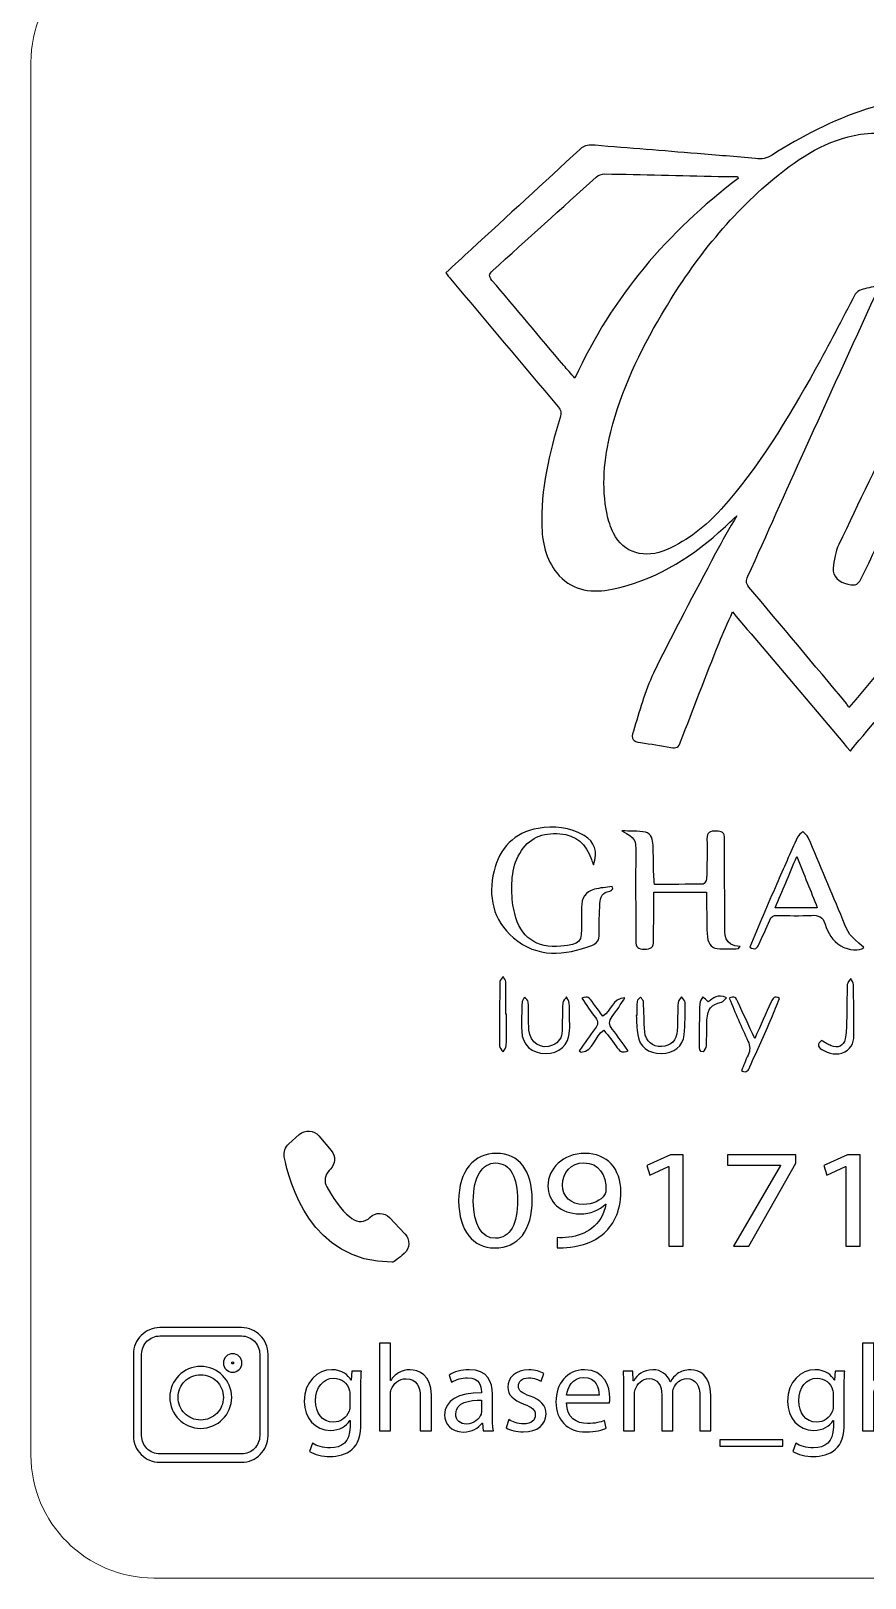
# Model space of a CAD drawing. Header units: millimetres. Extents: x -576 to 618, y 160 to 343.
# Drawn here: x 139.94 to 160.19, y 223.7 to 261.28 of the extents above; entities that cross this region are included whole.
import ezdxf

# ---------------------------------------------------------------- set-up
doc = ezdxf.new("R2010")
doc.units = ezdxf.units.MM
doc.header["$MEASUREMENT"] = 0
doc.layers.add('Layer 1', color=7, linetype='Continuous')

msp = doc.modelspace()

# ---------------------------------------------------------------- linework, layer by layer
at = {"layer": 'Layer 1', "color": 250, "lineweight": 18}
msp.add_open_spline([(142.9217, 263.5001), (142.9217, 263.5001), (176.7517, 263.5001), (176.7517, 263.5001), (178.3957, 263.5001), (179.7367, 262.1591), (179.7367, 260.5151), (179.7367, 260.5151), (179.7367, 226.6851), (179.7367, 226.6851), (179.7367, 225.0411), (178.3957, 223.7001), (176.7517, 223.7001), (176.7517, 223.7001), (142.9217, 223.7001), (142.9217, 223.7001), (141.2777, 223.7001), (139.9367, 225.0411), (139.9367, 226.6851), (139.9367, 226.6851), (139.9367, 260.5151), (139.9367, 260.5151), (139.9367, 262.1591), (141.2777, 263.5001), (142.9217, 263.5001)], degree=3, knots=[0, 0, 0, 0, 0.125, 0.125, 0.125, 0.25, 0.25, 0.25, 0.375, 0.375, 0.375, 0.5, 0.5, 0.5, 0.625, 0.625, 0.625, 0.75, 0.75, 0.75, 0.875, 0.875, 0.875, 1, 1, 1, 1], dxfattribs=at)
at = {"layer": 'Layer 1', "color": 230}
for points, knots in [([(170.6465, 256.7233), (170.557, 256.9854), (170.4911, 257.245), (170.3819, 257.4846), (170.0147, 258.2918), (169.3751, 258.7398), (168.4958, 258.8156), (167.859, 258.8706), (167.2424, 258.7566), (166.6605, 258.4824), (166.6093, 258.4584), (166.5619, 258.4268), (166.5133, 258.3982), (166.4986, 258.3894), (166.4855, 258.3785), (166.4125, 258.3257), (166.5251, 258.2385), (166.6262, 258.1697), (166.7157, 258.0884), (167.6368, 257.2484), (168.5566, 256.4069), (169.4762, 255.5648), (169.6555, 255.4004), (169.6549, 255.3991), (169.502, 255.2184), (167.7189, 253.1118), (165.9351, 251.0054), (164.152, 248.8986), (163.986, 248.7021), (163.8228, 248.5033), (163.658, 248.3058), (163.6709, 248.288), (163.6839, 248.2706), (163.697, 248.2528), (164.0178, 248.4375), (164.3554, 248.5978), (164.6546, 248.8116), (165.1801, 249.1863), (165.6808, 249.5954), (166.195, 249.9853), (166.2587, 250.0337), (166.3438, 250.0537), (166.419, 250.0868), (166.4296, 250.0687), (166.4402, 250.0506), (166.4508, 250.0325), (166.3207, 249.912), (166.191, 249.7913), (166.0605, 249.6708), (165.243, 248.9145), (164.332, 248.3021), (163.3176, 247.8353), (163.137, 247.7523), (163.0072, 247.5464), (162.8693, 247.3838), (161.8974, 246.239), (160.9289, 245.0906), (159.9597, 243.9433), (159.9233, 243.9002), (159.8886, 243.8553), (159.8337, 243.7869), (158.8727, 244.9214), (157.9336, 246.0294), (156.9713, 247.1654), (156.8534, 246.8964), (156.7404, 246.6587), (156.6443, 246.4147), (156.3289, 245.6141), (156.0163, 244.8119), (155.7108, 244.0072), (155.663, 243.8808), (155.6122, 243.844), (155.4767, 243.8734), (155.2337, 243.9261), (154.9857, 243.9551), (154.7398, 243.9938), (154.5469, 244.0241), (154.5008, 244.0687), (154.5642, 244.2709), (154.7123, 244.7455), (154.8393, 245.2346), (155.0546, 245.6796), (155.5302, 246.6631), (156.0524, 247.6247), (156.561, 248.5919), (156.7214, 248.8974), (156.8995, 249.1935), (157.074, 249.5017), (156.9223, 249.3598), (156.7825, 249.2213), (156.6347, 249.0914), (155.8823, 248.4309), (155.045, 247.9257), (154.0527, 247.7196), (153.5754, 247.6203), (153.117, 247.6668), (152.7648, 248.0462), (152.4615, 248.3726), (152.3588, 248.7885), (152.3435, 249.2219), (152.3108, 250.1405), (152.5201, 251.0216), (152.7869, 251.8911), (152.8193, 251.9969), (152.8103, 252.0646), (152.7392, 252.1489), (151.8652, 253.1835), (150.995, 254.2216), (150.1242, 255.2587), (150.0884, 255.3015), (150.0549, 255.3461), (150.0116, 255.401), (150.2209, 255.595), (150.4228, 255.7835), (150.6259, 255.9707), (151.5061, 256.7801), (152.3888, 257.587), (153.2643, 258.4016), (153.3816, 258.5108), (153.502, 258.5111), (153.6387, 258.4999), (154.4627, 258.4328), (155.2868, 258.3666), (156.1108, 258.2989), (156.5847, 258.2603), (157.0587, 258.2225), (157.5317, 258.177), (157.6777, 258.1629), (157.8028, 258.177), (157.9332, 258.2603), (158.6512, 258.7201), (159.4062, 259.1073), (160.2187, 259.3744), (160.6671, 259.5217), (161.1229, 259.6297), (161.6025, 259.5982), (161.9227, 259.577), (162.1972, 259.3985), (162.1978, 259.1279), (162.1988, 258.9308), (162.1288, 258.7161), (162.0322, 258.5411), (161.9517, 258.3954), (161.7873, 258.2959), (161.6247, 258.142), (161.5345, 258.2465), (161.4599, 258.3539), (161.3657, 258.4384), (160.9957, 258.7701), (160.555, 258.845), (160.0789, 258.7682), (159.2721, 258.6388), (158.6125, 258.2125), (157.9991, 257.708), (156.8687, 256.7785), (155.9879, 255.6391), (155.249, 254.3844), (154.7214, 253.4884), (154.2668, 252.5594), (154.0171, 251.5426), (153.8549, 250.8808), (153.7866, 250.2132), (153.9245, 249.5389), (153.9573, 249.38), (154.0144, 249.2219), (154.0858, 249.0755), (154.3189, 248.5994), (154.8493, 248.4393), (155.3832, 248.6818), (155.8908, 248.9123), (156.3248, 249.2478), (156.6958, 249.6608), (157.6147, 250.6846), (158.3092, 251.8615), (158.9804, 253.0518), (159.3195, 253.653), (159.6262, 254.2728), (159.9529, 254.8815), (159.9788, 254.9302), (160.0415, 254.9719), (160.0961, 254.9894), (160.2178, 255.0284), (160.3448, 255.0499), (160.5117, 255.0883), (160.4811, 254.9876), (160.4686, 254.919), (160.4402, 254.8575), (159.8702, 253.6048), (159.2961, 252.3539), (158.7273, 251.1005), (158.264, 250.079), (157.8065, 249.0543), (157.3458, 248.0315), (157.3039, 247.9389), (157.2896, 247.8624), (157.3672, 247.7707), (158.1607, 246.8306), (158.9492, 245.8867), (159.7385, 244.9436), (159.7567, 244.9221), (159.7679, 244.8949), (159.7981, 244.8431), (160.6767, 245.883), (161.5301, 246.8931), (162.3975, 247.9195), (161.927, 248.0977), (161.9981, 248.4702), (162.0552, 248.8172), (162.1698, 249.507), (162.4705, 250.1317), (162.7747, 250.7538), (163.0088, 251.2321), (163.239, 251.7127), (163.4681, 252.1935), (163.4999, 252.2608), (163.5145, 252.3367), (163.5463, 252.4375), (163.2493, 252.385), (163.0374, 252.2478), (162.8372, 252.093), (161.9866, 251.4353), (161.3525, 250.6044), (160.8905, 249.6381), (160.6387, 249.1118), (160.3904, 248.5839), (160.1379, 248.0578), (160.0218, 247.815), (159.9832, 247.7941), (159.7728, 247.8397), (159.5545, 247.8861), (159.3997, 248.0331), (159.4178, 248.2306), (159.4353, 248.4247), (159.4699, 248.6297), (159.5532, 248.8028), (160.0418, 249.8191), (160.5117, 250.8465), (161.0549, 251.8331), (161.751, 253.0983), (162.4843, 254.3451), (163.2506, 255.5691), (163.8792, 256.5732), (164.6496, 257.469), (165.6387, 258.1476), (166.6846, 258.8653), (167.8387, 259.1217), (169.0824, 258.8643), (169.7435, 258.7276), (170.2443, 258.3165), (170.6184, 257.7623), (170.7429, 257.5776), (170.844, 257.3704), (170.9183, 257.1601), (170.9863, 256.967), (170.8515, 256.7766), (170.6465, 256.7233)], [0, 0, 0, 0, 0.0117647, 0.0117647, 0.0117647, 0.0235294, 0.0235294, 0.0235294, 0.0352941, 0.0352941, 0.0352941, 0.0470588, 0.0470588, 0.0470588, 0.0588235, 0.0588235, 0.0588235, 0.0705882, 0.0705882, 0.0705882, 0.0823529, 0.0823529, 0.0823529, 0.0941176, 0.0941176, 0.0941176, 0.1058824, 0.1058824, 0.1058824, 0.1176471, 0.1176471, 0.1176471, 0.1294118, 0.1294118, 0.1294118, 0.1411765, 0.1411765, 0.1411765, 0.1529412, 0.1529412, 0.1529412, 0.1647059, 0.1647059, 0.1647059, 0.1764706, 0.1764706, 0.1764706, 0.1882353, 0.1882353, 0.1882353, 0.2, 0.2, 0.2, 0.2117647, 0.2117647, 0.2117647, 0.2235294, 0.2235294, 0.2235294, 0.2352941, 0.2352941, 0.2352941, 0.2470588, 0.2470588, 0.2470588, 0.2588235, 0.2588235, 0.2588235, 0.2705882, 0.2705882, 0.2705882, 0.2823529, 0.2823529, 0.2823529, 0.2941176, 0.2941176, 0.2941176, 0.3058824, 0.3058824, 0.3058824, 0.3176471, 0.3176471, 0.3176471, 0.3294118, 0.3294118, 0.3294118, 0.3411765, 0.3411765, 0.3411765, 0.3529412, 0.3529412, 0.3529412, 0.3647059, 0.3647059, 0.3647059, 0.3764706, 0.3764706, 0.3764706, 0.3882353, 0.3882353, 0.3882353, 0.4, 0.4, 0.4, 0.4117647, 0.4117647, 0.4117647, 0.4235294, 0.4235294, 0.4235294, 0.4352941, 0.4352941, 0.4352941, 0.4470588, 0.4470588, 0.4470588, 0.4588235, 0.4588235, 0.4588235, 0.4705882, 0.4705882, 0.4705882, 0.4823529, 0.4823529, 0.4823529, 0.4941176, 0.4941176, 0.4941176, 0.5058824, 0.5058824, 0.5058824, 0.5176471, 0.5176471, 0.5176471, 0.5294118, 0.5294118, 0.5294118, 0.5411765, 0.5411765, 0.5411765, 0.5529412, 0.5529412, 0.5529412, 0.5647059, 0.5647059, 0.5647059, 0.5764706, 0.5764706, 0.5764706, 0.5882353, 0.5882353, 0.5882353, 0.6, 0.6, 0.6, 0.6117647, 0.6117647, 0.6117647, 0.6235294, 0.6235294, 0.6235294, 0.6352941, 0.6352941, 0.6352941, 0.6470588, 0.6470588, 0.6470588, 0.6588235, 0.6588235, 0.6588235, 0.6705882, 0.6705882, 0.6705882, 0.6823529, 0.6823529, 0.6823529, 0.6941176, 0.6941176, 0.6941176, 0.7058824, 0.7058824, 0.7058824, 0.7176471, 0.7176471, 0.7176471, 0.7294118, 0.7294118, 0.7294118, 0.7411765, 0.7411765, 0.7411765, 0.7529412, 0.7529412, 0.7529412, 0.7647059, 0.7647059, 0.7647059, 0.7764706, 0.7764706, 0.7764706, 0.7882353, 0.7882353, 0.7882353, 0.8, 0.8, 0.8, 0.8117647, 0.8117647, 0.8117647, 0.8235294, 0.8235294, 0.8235294, 0.8352941, 0.8352941, 0.8352941, 0.8470588, 0.8470588, 0.8470588, 0.8588235, 0.8588235, 0.8588235, 0.8705882, 0.8705882, 0.8705882, 0.8823529, 0.8823529, 0.8823529, 0.8941176, 0.8941176, 0.8941176, 0.9058824, 0.9058824, 0.9058824, 0.9176471, 0.9176471, 0.9176471, 0.9294118, 0.9294118, 0.9294118, 0.9411765, 0.9411765, 0.9411765, 0.9529412, 0.9529412, 0.9529412, 0.9647059, 0.9647059, 0.9647059, 0.9764706, 0.9764706, 0.9764706, 0.9882353, 0.9882353, 0.9882353, 1, 1, 1, 1]), ([(157.1079, 257.694), (157.1079, 257.694), (157.0942, 257.7448), (157.0942, 257.7448), (156.9376, 257.7448), (156.7809, 257.7417), (156.6247, 257.7451), (155.7064, 257.7654), (154.7885, 257.7888), (153.8705, 257.8044), (153.7994, 257.8053), (153.7111, 257.772), (153.6577, 257.7245), (152.8191, 256.9707), (151.9859, 256.2107), (151.1482, 255.4559), (151.0568, 255.3736), (151.0493, 255.3155), (151.1308, 255.22), (151.7142, 254.5339), (152.2927, 253.8434), (152.8736, 253.1551), (152.9563, 253.0571), (153.0421, 252.9619), (153.1454, 252.8443), (154.0465, 254.8253), (155.4056, 256.4003), (157.1079, 257.694)], [0, 0, 0, 0, 0.1111111, 0.1111111, 0.1111111, 0.2222222, 0.2222222, 0.2222222, 0.3333333, 0.3333333, 0.3333333, 0.4444444, 0.4444444, 0.4444444, 0.5555556, 0.5555556, 0.5555556, 0.6666667, 0.6666667, 0.6666667, 0.7777778, 0.7777778, 0.7777778, 0.8888889, 0.8888889, 0.8888889, 1, 1, 1, 1]), ([(153.598, 241.0265), (153.5802, 241.07), (153.5593, 241.1121), (153.5449, 241.1566), (153.4239, 241.5286), (153.1755, 241.7452), (152.7805, 241.7773), (152.3618, 241.8116), (152.0192, 241.6771), (151.8039, 241.3002), (151.5911, 240.9283), (151.5954, 240.5196), (151.6305, 240.1099), (151.6383, 240.0203), (151.6613, 239.9317), (151.6822, 239.844), (151.8174, 239.2684), (152.2126, 238.9875), (152.8026, 239.0465), (153.2778, 239.0946), (153.3172, 239.1389), (153.3072, 239.6122), (153.3047, 239.7367), (153.3028, 239.8616), (153.3044, 239.986), (153.3066, 240.2269), (153.3958, 240.3642), (153.6211, 240.4287), (153.758, 240.4678), (153.9044, 240.4733), (154.0463, 240.4939), (154.0529, 240.4768), (154.0594, 240.4602), (154.066, 240.4431), (154.042, 240.4222), (154.0195, 240.3851), (153.9933, 240.3826), (153.8111, 240.3632), (153.7606, 240.2366), (153.753, 240.0852), (153.7406, 239.8365), (153.73, 239.5869), (153.7353, 239.3376), (153.7381, 239.1966), (153.686, 239.1158), (153.558, 239.0674), (152.8912, 238.8141), (152.2332, 238.7564), (151.6526, 239.2524), (151.1524, 239.6802), (151.0298, 240.2547), (151.1812, 240.8756), (151.3172, 241.4321), (151.6716, 241.8081), (152.251, 241.909), (152.6355, 241.976), (153.0198, 241.9408), (153.3689, 241.7352), (153.6223, 241.5853), (153.7153, 241.338), (153.598, 241.0265)], [0, 0, 0, 0, 0.05, 0.05, 0.05, 0.1, 0.1, 0.1, 0.15, 0.15, 0.15, 0.2, 0.2, 0.2, 0.25, 0.25, 0.25, 0.3, 0.3, 0.3, 0.35, 0.35, 0.35, 0.4, 0.4, 0.4, 0.45, 0.45, 0.45, 0.5, 0.5, 0.5, 0.55, 0.55, 0.55, 0.6, 0.6, 0.6, 0.65, 0.65, 0.65, 0.7, 0.7, 0.7, 0.75, 0.75, 0.75, 0.8, 0.8, 0.8, 0.85, 0.85, 0.85, 0.9, 0.9, 0.9, 0.95, 0.95, 0.95, 1, 1, 1, 1]), ([(157.1177, 238.9875), (156.9436, 238.9875), (156.7686, 238.976), (156.596, 238.9913), (156.4466, 239.0043), (156.3627, 239.1345), (156.3542, 239.3517), (156.3436, 239.6234), (156.3455, 239.8958), (156.3427, 240.1682), (156.3421, 240.229), (156.3427, 240.2899), (156.3427, 240.3601), (156.3427, 240.3601), (155.0625, 240.3601), (155.0625, 240.3601), (155.0625, 240.1494), (155.0638, 239.9466), (155.0622, 239.7442), (155.0606, 239.557), (155.0457, 239.3694), (155.0563, 239.1828), (155.0659, 239.0088), (154.9861, 238.9776), (154.8335, 238.9766), (154.6831, 238.9753), (154.6185, 239.0159), (154.6204, 239.176), (154.6254, 239.6746), (154.6191, 240.1738), (154.6185, 240.6727), (154.6185, 240.8771), (154.6229, 241.0811), (154.6232, 241.2852), (154.6238, 241.6611), (154.6176, 241.6702), (154.2865, 241.8478), (154.4784, 241.839), (154.6746, 241.8518), (154.8609, 241.8147), (155.0073, 241.7853), (155.0354, 241.6312), (155.0413, 241.4977), (155.0519, 241.2596), (155.0516, 241.0215), (155.0581, 240.7835), (155.0603, 240.7108), (155.0697, 240.639), (155.0769, 240.5497), (155.4787, 240.5497), (155.8687, 240.547), (156.2584, 240.5554), (156.2884, 240.556), (156.3402, 240.6369), (156.3417, 240.6818), (156.3517, 241.0047), (156.3599, 241.3282), (156.3515, 241.6509), (156.3468, 241.8243), (156.4338, 241.8437), (156.5717, 241.8437), (156.7087, 241.8437), (156.781, 241.811), (156.7801, 241.6533), (156.7767, 240.9673), (156.7839, 240.2811), (156.7842, 239.5947), (156.7842, 239.3342), (156.7567, 239.0621), (157.1561, 239.0384), (157.1433, 239.0212), (157.1306, 239.0047), (157.1177, 238.9875)], [0, 0, 0, 0, 0.0416667, 0.0416667, 0.0416667, 0.0833333, 0.0833333, 0.0833333, 0.125, 0.125, 0.125, 0.1666667, 0.1666667, 0.1666667, 0.2083333, 0.2083333, 0.2083333, 0.25, 0.25, 0.25, 0.2916667, 0.2916667, 0.2916667, 0.3333333, 0.3333333, 0.3333333, 0.375, 0.375, 0.375, 0.4166667, 0.4166667, 0.4166667, 0.4583333, 0.4583333, 0.4583333, 0.5, 0.5, 0.5, 0.5416667, 0.5416667, 0.5416667, 0.5833333, 0.5833333, 0.5833333, 0.625, 0.625, 0.625, 0.6666667, 0.6666667, 0.6666667, 0.7083333, 0.7083333, 0.7083333, 0.75, 0.75, 0.75, 0.7916667, 0.7916667, 0.7916667, 0.8333333, 0.8333333, 0.8333333, 0.875, 0.875, 0.875, 0.9166667, 0.9166667, 0.9166667, 0.9583333, 0.9583333, 0.9583333, 1, 1, 1, 1]), ([(157.3905, 239.0221), (157.6117, 239.5426), (157.826, 240.053), (158.0457, 240.561), (158.2098, 240.9401), (158.379, 241.3173), (158.552, 241.6924), (158.5771, 241.7467), (158.6363, 241.785), (158.6797, 241.8306), (158.724, 241.7844), (158.7864, 241.746), (158.8101, 241.6908), (159.094, 241.0247), (159.3755, 240.3575), (159.6507, 239.6877), (159.7976, 239.3304), (159.7917, 239.328), (160.1636, 239.0147), (160.0529, 238.9208), (159.7923, 238.9429), (159.6039, 239.0574), (159.403, 239.1791), (159.2862, 239.3666), (159.221, 239.5804), (159.1661, 239.761), (159.0632, 239.8063), (158.8859, 239.7965), (158.6092, 239.7816), (158.3308, 239.7894), (158.0532, 239.7944), (157.9611, 239.7959), (157.9099, 239.766), (157.8741, 239.6789), (157.792, 239.4802), (157.6984, 239.2864), (157.6123, 239.0895), (157.5721, 238.9975), (157.519, 238.9492), (157.3905, 239.0221)], [0, 0, 0, 0, 0.0769231, 0.0769231, 0.0769231, 0.1538462, 0.1538462, 0.1538462, 0.2307692, 0.2307692, 0.2307692, 0.3076923, 0.3076923, 0.3076923, 0.3846154, 0.3846154, 0.3846154, 0.4615385, 0.4615385, 0.4615385, 0.5384615, 0.5384615, 0.5384615, 0.6153846, 0.6153846, 0.6153846, 0.6923077, 0.6923077, 0.6923077, 0.7692308, 0.7692308, 0.7692308, 0.8461538, 0.8461538, 0.8461538, 0.9230769, 0.9230769, 0.9230769, 1, 1, 1, 1]), ([(158.5324, 241.2237), (158.3455, 240.7825), (158.1786, 240.3879), (158.0073, 239.9828), (158.0073, 239.9828), (159.0313, 239.9828), (159.0313, 239.9828), (158.8663, 240.3931), (158.7093, 240.7838), (158.5324, 241.2237)], [0, 0, 0, 0, 0.3333333, 0.3333333, 0.3333333, 0.6666667, 0.6666667, 0.6666667, 1, 1, 1, 1]), ([(151.4829, 237.3994), (151.4829, 237.1452), (151.4876, 236.8905), (151.4791, 236.6365), (151.4773, 236.5835), (151.4277, 236.5321), (151.3999, 236.4799), (151.3696, 236.5286), (151.3138, 236.5773), (151.3135, 236.6263), (151.311, 237.146), (151.3153, 237.6662), (151.3247, 238.186), (151.3253, 238.2278), (151.3743, 238.269), (151.4011, 238.3101), (151.4242, 238.2665), (151.4664, 238.2235), (151.4676, 238.1794), (151.4738, 237.9196), (151.4705, 237.6593), (151.4705, 237.3994), (151.4705, 237.3994), (151.4829, 237.3994), (151.4829, 237.3994)], [0, 0, 0, 0, 0.125, 0.125, 0.125, 0.25, 0.25, 0.25, 0.375, 0.375, 0.375, 0.5, 0.5, 0.5, 0.625, 0.625, 0.625, 0.75, 0.75, 0.75, 0.875, 0.875, 0.875, 1, 1, 1, 1]), ([(159.1364, 236.7547), (159.2209, 236.7075), (159.2917, 236.6595), (159.3688, 236.6264), (159.5261, 236.5588), (159.6727, 236.6258), (159.7073, 236.7943), (159.7354, 236.9309), (159.7376, 237.0739), (159.7414, 237.2149), (159.7495, 237.5144), (159.7473, 237.8142), (159.7595, 238.1138), (159.7616, 238.1656), (159.8153, 238.2159), (159.8453, 238.2664), (159.8671, 238.2161), (159.9067, 238.1659), (159.908, 238.1154), (159.9164, 237.725), (159.917, 237.3347), (159.9213, 236.944), (159.9236, 236.7534), (159.8876, 236.5768), (159.7008, 236.4826), (159.5051, 236.3844), (159.3167, 236.4308), (159.1379, 236.5413), (159.0319, 236.6071), (159.0281, 236.6742), (159.1364, 236.7547)], [0, 0, 0, 0, 0.1, 0.1, 0.1, 0.2, 0.2, 0.2, 0.3, 0.3, 0.3, 0.4, 0.4, 0.4, 0.5, 0.5, 0.5, 0.6, 0.6, 0.6, 0.7, 0.7, 0.7, 0.8, 0.8, 0.8, 0.9, 0.9, 0.9, 1, 1, 1, 1]), ([(156.3844, 237.6925), (156.5015, 237.7736), (156.6154, 237.9078), (156.8235, 237.7912), (156.7798, 237.7522), (156.7492, 237.7025), (156.7083, 237.6917), (156.4503, 237.6223), (156.3658, 237.5316), (156.3523, 237.2623), (156.3417, 237.0535), (156.3501, 236.8439), (156.3383, 236.6352), (156.3352, 236.5824), (156.2925, 236.4931), (156.2574, 236.4882), (156.1395, 236.4701), (156.1655, 236.5746), (156.1655, 236.6408), (156.1648, 236.9802), (156.1651, 237.3194), (156.1745, 237.6582), (156.1761, 237.7113), (156.2257, 237.7628), (156.2531, 237.8149), (156.2927, 237.7781), (156.3321, 237.7413), (156.3844, 237.6925)], [0, 0, 0, 0, 0.1111111, 0.1111111, 0.1111111, 0.2222222, 0.2222222, 0.2222222, 0.3333333, 0.3333333, 0.3333333, 0.4444444, 0.4444444, 0.4444444, 0.5555556, 0.5555556, 0.5555556, 0.6666667, 0.6666667, 0.6666667, 0.7777778, 0.7777778, 0.7777778, 0.8888889, 0.8888889, 0.8888889, 1, 1, 1, 1]), ([(153.0159, 237.3272), (153.0159, 237.2142), (153.0218, 237.1004), (153.0149, 236.9881), (152.994, 236.6458), (152.7675, 236.4361), (152.4296, 236.4398), (152.096, 236.4439), (151.8667, 236.6508), (151.8526, 236.9815), (151.8424, 237.2183), (151.8526, 237.4564), (151.862, 237.6939), (151.8636, 237.7338), (151.9051, 237.7721), (151.9285, 237.8111), (151.9572, 237.7705), (152.0084, 237.7313), (152.0105, 237.6892), (152.0231, 237.4636), (152.0146, 237.2364), (152.0296, 237.0108), (152.0505, 236.6973), (152.3291, 236.5235), (152.6043, 236.6433), (152.7541, 236.7085), (152.8305, 236.8261), (152.8343, 236.9883), (152.8402, 237.2149), (152.838, 237.4411), (152.8521, 237.667), (152.8549, 237.7176), (152.9098, 237.765), (152.941, 237.8142), (152.964, 237.7646), (153.0028, 237.717), (153.0071, 237.6661), (153.0175, 237.554), (153.0102, 237.4402), (153.0102, 237.3272), (153.0102, 237.3272), (153.0159, 237.3272), (153.0159, 237.3272)], [0, 0, 0, 0, 0.0714286, 0.0714286, 0.0714286, 0.1428571, 0.1428571, 0.1428571, 0.2142857, 0.2142857, 0.2142857, 0.2857143, 0.2857143, 0.2857143, 0.3571429, 0.3571429, 0.3571429, 0.4285714, 0.4285714, 0.4285714, 0.5, 0.5, 0.5, 0.5714286, 0.5714286, 0.5714286, 0.6428571, 0.6428571, 0.6428571, 0.7142857, 0.7142857, 0.7142857, 0.7857143, 0.7857143, 0.7857143, 0.8571429, 0.8571429, 0.8571429, 0.9285714, 0.9285714, 0.9285714, 1, 1, 1, 1]), ([(154.4351, 236.5048), (154.3138, 236.4524), (154.2401, 236.4817), (154.1749, 236.575), (154.0716, 236.7229), (153.9593, 236.8646), (153.851, 237.0087), (153.6233, 236.8696), (153.6068, 236.5058), (153.2945, 236.4693), (153.28, 236.4814), (153.2657, 236.4936), (153.2517, 236.5054), (153.3793, 236.6868), (153.5004, 236.8733), (153.637, 237.0471), (153.7122, 237.1432), (153.7187, 237.2143), (153.6429, 237.3123), (153.5265, 237.463), (153.4236, 237.6246), (153.3122, 237.7853), (153.472, 237.8284), (153.4716, 237.828), (153.6058, 237.6415), (153.6773, 237.5417), (153.7512, 237.4437), (153.8204, 237.3497), (154.0352, 237.4745), (154.0501, 237.7882), (154.3593, 237.79), (154.2576, 237.6393), (154.1631, 237.4827), (154.0514, 237.3397), (153.964, 237.2278), (153.9628, 237.1416), (154.053, 237.0303), (154.1871, 236.8643), (154.305, 236.6855), (154.4351, 236.5048)], [0, 0, 0, 0, 0.0769231, 0.0769231, 0.0769231, 0.1538462, 0.1538462, 0.1538462, 0.2307692, 0.2307692, 0.2307692, 0.3076923, 0.3076923, 0.3076923, 0.3846154, 0.3846154, 0.3846154, 0.4615385, 0.4615385, 0.4615385, 0.5384615, 0.5384615, 0.5384615, 0.6153846, 0.6153846, 0.6153846, 0.6923077, 0.6923077, 0.6923077, 0.7692308, 0.7692308, 0.7692308, 0.8461538, 0.8461538, 0.8461538, 0.9230769, 0.9230769, 0.9230769, 1, 1, 1, 1]), ([(154.6498, 237.3662), (154.6498, 237.4795), (154.643, 237.5937), (154.6539, 237.706), (154.6573, 237.7428), (154.7078, 237.7752), (154.7366, 237.8096), (154.7618, 237.7734), (154.8068, 237.7382), (154.8093, 237.7004), (154.8242, 237.4576), (154.8215, 237.2133), (154.8411, 236.9706), (154.8601, 236.7357), (155.0267, 236.5971), (155.2504, 236.6087), (155.4801, 236.6202), (155.6208, 236.7628), (155.6305, 237.0014), (155.6392, 237.228), (155.6376, 237.4548), (155.6517, 237.681), (155.6545, 237.7272), (155.7069, 237.7703), (155.7362, 237.8146), (155.7659, 237.7687), (155.8208, 237.7225), (155.8211, 237.6761), (155.8226, 237.4162), (155.8245, 237.1547), (155.8005, 236.8964), (155.7743, 236.6158), (155.5428, 236.4402), (155.2386, 236.4405), (154.9303, 236.4408), (154.7091, 236.6121), (154.6704, 236.8923), (154.6492, 237.0486), (154.6445, 237.2074), (154.6326, 237.3653), (154.6383, 237.3656), (154.6439, 237.3659), (154.6498, 237.3662)], [0, 0, 0, 0, 0.0714286, 0.0714286, 0.0714286, 0.1428571, 0.1428571, 0.1428571, 0.2142857, 0.2142857, 0.2142857, 0.2857143, 0.2857143, 0.2857143, 0.3571429, 0.3571429, 0.3571429, 0.4285714, 0.4285714, 0.4285714, 0.5, 0.5, 0.5, 0.5714286, 0.5714286, 0.5714286, 0.6428571, 0.6428571, 0.6428571, 0.7142857, 0.7142857, 0.7142857, 0.7857143, 0.7857143, 0.7857143, 0.8571429, 0.8571429, 0.8571429, 0.9285714, 0.9285714, 0.9285714, 1, 1, 1, 1]), ([(158.1153, 237.78), (158.0498, 237.6187), (157.9877, 237.4567), (157.9181, 237.2976), (157.7455, 236.9042), (157.5702, 236.512), (157.3948, 236.1198), (157.3605, 236.0431), (157.3281, 235.956), (157.1892, 236.0184), (157.2426, 236.1482), (157.29, 236.2786), (157.3499, 236.4037), (157.4058, 236.5201), (157.402, 236.6231), (157.3474, 236.7419), (157.1892, 237.0846), (157.0432, 237.4328), (156.8904, 237.7835), (157.0176, 237.8558), (157.0617, 237.785), (157.1022, 237.6961), (157.2329, 237.4097), (157.3658, 237.1242), (157.5116, 236.8091), (157.6544, 237.1242), (157.7839, 237.4106), (157.9144, 237.6964), (157.9503, 237.7744), (157.9849, 237.8596), (158.1153, 237.78)], [0, 0, 0, 0, 0.1, 0.1, 0.1, 0.2, 0.2, 0.2, 0.3, 0.3, 0.3, 0.4, 0.4, 0.4, 0.5, 0.5, 0.5, 0.6, 0.6, 0.6, 0.7, 0.7, 0.7, 0.8, 0.8, 0.8, 0.9, 0.9, 0.9, 1, 1, 1, 1]), ([(147.1781, 233.6016), (147.1781, 233.6016), (147.2074, 233.6304), (147.2074, 233.6304), (147.3313, 233.7527), (147.3407, 233.9498), (147.228, 234.0828), (147.228, 234.0828), (146.9285, 234.4381), (146.9285, 234.4381), (146.8077, 234.5811), (146.5934, 234.5967), (146.4533, 234.4734), (146.4533, 234.4734), (146.1956, 234.2463), (146.1956, 234.2463), (146.107, 234.1683), (146.0667, 234.05), (146.0886, 233.9337), (146.205, 233.309), (146.726, 231.372), (148.7057, 231.372), (148.7503, 231.372), (148.8779, 231.4753), (148.9984, 231.5824), (149.1394, 231.7084), (149.1488, 231.9253), (149.0187, 232.0619), (149.0187, 232.0619), (148.6455, 232.4541), (148.6455, 232.4541), (148.5166, 232.5898), (148.301, 232.5927), (148.1684, 232.46), (148.0502, 232.3417), (147.8639, 232.3284), (147.731, 232.4295), (147.5709, 232.5511), (147.3534, 232.7779), (147.121, 233.1998), (147.0486, 233.3312), (147.0714, 233.4966), (147.1781, 233.6016)], [0, 0, 0, 0, 0.0714286, 0.0714286, 0.0714286, 0.1428571, 0.1428571, 0.1428571, 0.2142857, 0.2142857, 0.2142857, 0.2857143, 0.2857143, 0.2857143, 0.3571429, 0.3571429, 0.3571429, 0.4285714, 0.4285714, 0.4285714, 0.5, 0.5, 0.5, 0.5714286, 0.5714286, 0.5714286, 0.6428571, 0.6428571, 0.6428571, 0.7142857, 0.7142857, 0.7142857, 0.7857143, 0.7857143, 0.7857143, 0.8571429, 0.8571429, 0.8571429, 0.9285714, 0.9285714, 0.9285714, 1, 1, 1, 1]), ([(152.1079, 232.8904), (152.1079, 232.1363), (151.7759, 231.7197), (151.1924, 231.7197), (150.678, 231.7197), (150.3295, 232.1259), (150.3213, 232.8601), (150.3213, 233.6039), (150.7023, 234.0136), (151.2371, 234.0136), (151.7922, 234.0136), (152.1079, 233.5971), (152.1079, 232.8904)], [0, 0, 0, 0, 0.25, 0.25, 0.25, 0.5, 0.5, 0.5, 0.75, 0.75, 0.75, 1, 1, 1, 1]), ([(150.678, 232.8564), (150.678, 232.2795), (150.8885, 231.9521), (151.2128, 231.9521), (151.5772, 231.9521), (151.7516, 232.3103), (151.7516, 232.8769), (151.7516, 233.423), (151.5856, 233.7814), (151.2168, 233.7814), (150.9048, 233.7814), (150.678, 233.4607), (150.678, 232.8564)], [0, 0, 0, 0, 0.25, 0.25, 0.25, 0.5, 0.5, 0.5, 0.75, 0.75, 0.75, 1, 1, 1, 1]), ([(152.7126, 231.969), (152.7897, 231.9621), (152.8789, 231.969), (153.0003, 231.979), (153.2068, 232.0034), (153.4015, 232.0748), (153.5513, 232.1943), (153.7258, 232.3275), (153.8512, 232.5219), (153.8998, 232.7846), (153.8998, 232.7846), (153.8877, 232.7846), (153.8877, 232.7846), (153.7419, 232.6345), (153.5314, 232.5459), (153.2677, 232.5459), (152.7937, 232.5459), (152.4898, 232.8464), (152.4898, 233.2251), (152.4898, 233.6448), (152.8505, 234.0136), (153.3894, 234.0136), (153.9282, 234.0136), (154.2605, 233.6448), (154.2605, 233.0785), (154.2605, 232.5902), (154.0658, 232.2489), (153.8066, 232.0373), (153.6041, 231.8701), (153.3245, 231.7677), (153.0408, 231.7403), (152.9114, 231.7232), (152.7978, 231.7197), (152.7126, 231.7232), (152.7126, 231.7232), (152.7126, 231.969), (152.7126, 231.969)], [0, 0, 0, 0, 0.0833333, 0.0833333, 0.0833333, 0.1666667, 0.1666667, 0.1666667, 0.25, 0.25, 0.25, 0.3333333, 0.3333333, 0.3333333, 0.4166667, 0.4166667, 0.4166667, 0.5, 0.5, 0.5, 0.5833333, 0.5833333, 0.5833333, 0.6666667, 0.6666667, 0.6666667, 0.75, 0.75, 0.75, 0.8333333, 0.8333333, 0.8333333, 0.9166667, 0.9166667, 0.9166667, 1, 1, 1, 1]), ([(152.8425, 233.2457), (152.8425, 232.969), (153.0408, 232.7746), (153.3488, 232.7746), (153.5879, 232.7746), (153.7744, 232.8736), (153.8674, 233.0064), (153.8877, 233.0339), (153.8998, 233.0682), (153.8998, 233.116), (153.8998, 233.4947), (153.7339, 233.7852), (153.361, 233.7852), (153.0571, 233.7852), (152.8425, 233.5596), (152.8425, 233.2457)], [0, 0, 0, 0, 0.2, 0.2, 0.2, 0.4, 0.4, 0.4, 0.6, 0.6, 0.6, 0.8, 0.8, 0.8, 1, 1, 1, 1]), ([(155.4281, 233.6961), (155.4281, 233.6961), (155.42, 233.6961), (155.42, 233.6961), (155.42, 233.6961), (154.9623, 233.488), (154.9623, 233.488), (154.9623, 233.488), (154.8933, 233.7167), (154.8933, 233.7167), (154.8933, 233.7167), (155.4686, 233.976), (155.4686, 233.976), (155.4686, 233.976), (155.7725, 233.976), (155.7725, 233.976), (155.7725, 233.976), (155.7725, 231.7573), (155.7725, 231.7573), (155.7725, 231.7573), (155.4281, 231.7573), (155.4281, 231.7573), (155.4281, 231.7573), (155.4281, 233.6961), (155.4281, 233.6961)], [0, 0, 0, 0, 0.125, 0.125, 0.125, 0.25, 0.25, 0.25, 0.375, 0.375, 0.375, 0.5, 0.5, 0.5, 0.625, 0.625, 0.625, 0.75, 0.75, 0.75, 0.875, 0.875, 0.875, 1, 1, 1, 1]), ([(158.5124, 233.9761), (158.5124, 233.9761), (158.5124, 233.778), (158.5124, 233.778), (158.5124, 233.778), (157.3657, 231.7574), (157.3657, 231.7574), (157.3657, 231.7574), (156.9972, 231.7574), (156.9972, 231.7574), (156.9972, 231.7574), (158.1397, 233.7203), (158.1397, 233.7203), (158.1397, 233.7203), (158.1397, 233.7269), (158.1397, 233.7269), (158.1397, 233.7269), (156.8512, 233.7269), (156.8512, 233.7269), (156.8512, 233.7269), (156.8512, 233.9761), (156.8512, 233.9761), (156.8512, 233.9761), (158.5124, 233.9761), (158.5124, 233.9761)], [0, 0, 0, 0, 0.125, 0.125, 0.125, 0.25, 0.25, 0.25, 0.375, 0.375, 0.375, 0.5, 0.5, 0.5, 0.625, 0.625, 0.625, 0.75, 0.75, 0.75, 0.875, 0.875, 0.875, 1, 1, 1, 1]), ([(159.7246, 233.6961), (159.7246, 233.6961), (159.7164, 233.6961), (159.7164, 233.6961), (159.7164, 233.6961), (159.2587, 233.488), (159.2587, 233.488), (159.2587, 233.488), (159.1899, 233.7167), (159.1899, 233.7167), (159.1899, 233.7167), (159.7652, 233.976), (159.7652, 233.976), (159.7652, 233.976), (160.0691, 233.976), (160.0691, 233.976), (160.0691, 233.976), (160.0691, 231.7573), (160.0691, 231.7573), (160.0691, 231.7573), (159.7246, 231.7573), (159.7246, 231.7573), (159.7246, 231.7573), (159.7246, 233.6961), (159.7246, 233.6961)], [0, 0, 0, 0, 0.125, 0.125, 0.125, 0.25, 0.25, 0.25, 0.375, 0.375, 0.375, 0.5, 0.5, 0.5, 0.625, 0.625, 0.625, 0.75, 0.75, 0.75, 0.875, 0.875, 0.875, 1, 1, 1, 1]), ([(145.0485, 226.5125), (145.0485, 226.5125), (143.0676, 226.5125), (143.0676, 226.5125), (142.8899, 226.5125), (142.7287, 226.5848), (142.6122, 226.7012), (142.4952, 226.8178), (142.423, 226.979), (142.423, 227.1569), (142.423, 227.1569), (142.423, 229.1382), (142.423, 229.1382), (142.423, 229.316), (142.4951, 229.477), (142.6117, 229.5937), (142.7288, 229.7107), (142.8899, 229.7829), (143.0676, 229.7829), (143.0676, 229.7829), (145.0485, 229.7829), (145.0485, 229.7829), (145.2263, 229.7829), (145.3874, 229.7107), (145.504, 229.5941), (145.621, 229.477), (145.6932, 229.316), (145.6932, 229.1382), (145.6932, 229.1382), (145.6932, 227.1569), (145.6932, 227.1569), (145.6932, 226.979), (145.6209, 226.8178), (145.5044, 226.7012), (145.3874, 226.5848), (145.2263, 226.5125), (145.0485, 226.5125)], [0, 0, 0, 0, 0.0833333, 0.0833333, 0.0833333, 0.1666667, 0.1666667, 0.1666667, 0.25, 0.25, 0.25, 0.3333333, 0.3333333, 0.3333333, 0.4166667, 0.4166667, 0.4166667, 0.5, 0.5, 0.5, 0.5833333, 0.5833333, 0.5833333, 0.6666667, 0.6666667, 0.6666667, 0.75, 0.75, 0.75, 0.8333333, 0.8333333, 0.8333333, 0.9166667, 0.9166667, 0.9166667, 1, 1, 1, 1]), ([(143.0676, 226.7142), (143.0676, 226.7142), (145.0485, 226.7142), (145.0485, 226.7142), (145.1711, 226.7142), (145.282, 226.7637), (145.362, 226.8436), (145.4419, 226.9239), (145.4915, 227.0346), (145.4915, 227.1569), (145.4915, 227.1569), (145.4915, 229.1382), (145.4915, 229.1382), (145.4915, 229.2608), (145.442, 229.3717), (145.3621, 229.4517), (145.282, 229.5317), (145.1711, 229.5812), (145.0485, 229.5812), (145.0485, 229.5812), (143.0676, 229.5812), (143.0676, 229.5812), (142.945, 229.5812), (142.8341, 229.5317), (142.7541, 229.4517), (142.6741, 229.3717), (142.6246, 229.2608), (142.6246, 229.1382), (142.6246, 229.1382), (142.6246, 227.1569), (142.6246, 227.1569), (142.6246, 227.0346), (142.6742, 226.9239), (142.7544, 226.8438), (142.8341, 226.7637), (142.945, 226.7142), (143.0676, 226.7142)], [0, 0, 0, 0, 0.0833333, 0.0833333, 0.0833333, 0.1666667, 0.1666667, 0.1666667, 0.25, 0.25, 0.25, 0.3333333, 0.3333333, 0.3333333, 0.4166667, 0.4166667, 0.4166667, 0.5, 0.5, 0.5, 0.5833333, 0.5833333, 0.5833333, 0.6666667, 0.6666667, 0.6666667, 0.75, 0.75, 0.75, 0.8333333, 0.8333333, 0.8333333, 0.9166667, 0.9166667, 0.9166667, 1, 1, 1, 1]), ([(148.3963, 229.4023), (148.3963, 229.4023), (148.6662, 229.4023), (148.6662, 229.4023), (148.6662, 229.4023), (148.6662, 228.499), (148.6662, 228.499), (148.6662, 228.499), (148.6721, 228.499), (148.6721, 228.499), (148.7152, 228.5742), (148.7826, 228.6401), (148.8653, 228.6847), (148.9451, 228.7296), (149.04, 228.7592), (149.1414, 228.7592), (149.3407, 228.7592), (149.6597, 228.6401), (149.6597, 228.1405), (149.6597, 228.1405), (149.6597, 227.2794), (149.6597, 227.2794), (149.6597, 227.2794), (149.3897, 227.2794), (149.3897, 227.2794), (149.3897, 227.2794), (149.3897, 228.1106), (149.3897, 228.1106), (149.3897, 228.3436), (149.3008, 228.5411), (149.0462, 228.5411), (148.8715, 228.5411), (148.7336, 228.4214), (148.6846, 228.2778), (148.6694, 228.2423), (148.6662, 228.2032), (148.6662, 228.1524), (148.6662, 228.1524), (148.6662, 227.2794), (148.6662, 227.2794), (148.6662, 227.2794), (148.3963, 227.2794), (148.3963, 227.2794), (148.3963, 227.2794), (148.3963, 229.4023), (148.3963, 229.4023)], [0, 0, 0, 0, 0.0666667, 0.0666667, 0.0666667, 0.1333333, 0.1333333, 0.1333333, 0.2, 0.2, 0.2, 0.2666667, 0.2666667, 0.2666667, 0.3333333, 0.3333333, 0.3333333, 0.4, 0.4, 0.4, 0.4666667, 0.4666667, 0.4666667, 0.5333333, 0.5333333, 0.5333333, 0.6, 0.6, 0.6, 0.6666667, 0.6666667, 0.6666667, 0.7333333, 0.7333333, 0.7333333, 0.8, 0.8, 0.8, 0.8666667, 0.8666667, 0.8666667, 0.9333333, 0.9333333, 0.9333333, 1, 1, 1, 1]), ([(160.1321, 229.4023), (160.1321, 229.4023), (160.402, 229.4023), (160.402, 229.4023), (160.402, 229.4023), (160.402, 228.499), (160.402, 228.499), (160.402, 228.499), (160.4082, 228.499), (160.4082, 228.499), (160.451, 228.5742), (160.5184, 228.6401), (160.6014, 228.6847), (160.6809, 228.7296), (160.7758, 228.7592), (160.8772, 228.7592), (161.0762, 228.7592), (161.3954, 228.6401), (161.3954, 228.1405), (161.3954, 228.1405), (161.3954, 227.2794), (161.3954, 227.2794), (161.3954, 227.2794), (161.1256, 227.2794), (161.1256, 227.2794), (161.1256, 227.2794), (161.1256, 228.1106), (161.1256, 228.1106), (161.1256, 228.3436), (161.0366, 228.5411), (160.782, 228.5411), (160.6073, 228.5411), (160.4694, 228.4214), (160.4204, 228.2778), (160.4051, 228.2423), (160.402, 228.2032), (160.402, 228.1524), (160.402, 228.1524), (160.402, 227.2794), (160.402, 227.2794), (160.402, 227.2794), (160.1321, 227.2794), (160.1321, 227.2794), (160.1321, 227.2794), (160.1321, 229.4023), (160.1321, 229.4023)], [0, 0, 0, 0, 0.0666667, 0.0666667, 0.0666667, 0.1333333, 0.1333333, 0.1333333, 0.2, 0.2, 0.2, 0.2666667, 0.2666667, 0.2666667, 0.3333333, 0.3333333, 0.3333333, 0.4, 0.4, 0.4, 0.4666667, 0.4666667, 0.4666667, 0.5333333, 0.5333333, 0.5333333, 0.6, 0.6, 0.6, 0.6666667, 0.6666667, 0.6666667, 0.7333333, 0.7333333, 0.7333333, 0.8, 0.8, 0.8, 0.8666667, 0.8666667, 0.8666667, 0.9333333, 0.9333333, 0.9333333, 1, 1, 1, 1]), ([(145.0599, 228.9245), (145.0599, 228.8624), (145.0347, 228.8061), (144.994, 228.7654), (144.9534, 228.7247), (144.897, 228.6995), (144.8349, 228.6995), (144.7728, 228.6995), (144.7165, 228.7247), (144.6758, 228.7654), (144.6351, 228.8061), (144.6099, 228.8624), (144.6099, 228.9245), (144.6099, 228.9866), (144.6351, 229.0429), (144.6758, 229.0836), (144.7165, 229.1243), (144.7728, 229.1495), (144.8349, 229.1495), (144.897, 229.1495), (144.9534, 229.1243), (144.994, 229.0836), (145.0347, 229.0429), (145.0599, 228.9866), (145.0599, 228.9245)], [0, 0, 0, 0, 0.125, 0.125, 0.125, 0.25, 0.25, 0.25, 0.375, 0.375, 0.375, 0.5, 0.5, 0.5, 0.625, 0.625, 0.625, 0.75, 0.75, 0.75, 0.875, 0.875, 0.875, 1, 1, 1, 1]), ([(144.8515, 228.908), (144.8556, 228.9121), (144.8583, 228.9181), (144.8583, 228.9245), (144.8583, 228.931), (144.8556, 228.9369), (144.8515, 228.9411), (144.8473, 228.9452), (144.8414, 228.9479), (144.8349, 228.9479), (144.8285, 228.9479), (144.8225, 228.9452), (144.8184, 228.9411), (144.8142, 228.9369), (144.8116, 228.931), (144.8116, 228.9245), (144.8116, 228.9181), (144.8142, 228.9121), (144.8184, 228.908), (144.8225, 228.9038), (144.8285, 228.9012), (144.8349, 228.9012), (144.8414, 228.9012), (144.8473, 228.9038), (144.8515, 228.908)], [0, 0, 0, 0, 0.125, 0.125, 0.125, 0.25, 0.25, 0.25, 0.375, 0.375, 0.375, 0.5, 0.5, 0.5, 0.625, 0.625, 0.625, 0.75, 0.75, 0.75, 0.875, 0.875, 0.875, 1, 1, 1, 1]), ([(144.8115, 228.0887), (144.8115, 227.8814), (144.7271, 227.6932), (144.5907, 227.5569), (144.4548, 227.4204), (144.2666, 227.3361), (144.0588, 227.3361), (143.8511, 227.3361), (143.6628, 227.4205), (143.5267, 227.5565), (143.3905, 227.6927), (143.3063, 227.881), (143.3063, 228.0887), (143.3063, 228.2963), (143.3906, 228.4844), (143.5267, 228.6207), (143.6629, 228.7574), (143.8511, 228.8416), (144.0588, 228.8416), (144.2663, 228.8416), (144.4546, 228.7572), (144.591, 228.6207), (144.7272, 228.4844), (144.8115, 228.2963), (144.8115, 228.0887)], [0, 0, 0, 0, 0.125, 0.125, 0.125, 0.25, 0.25, 0.25, 0.375, 0.375, 0.375, 0.5, 0.5, 0.5, 0.625, 0.625, 0.625, 0.75, 0.75, 0.75, 0.875, 0.875, 0.875, 1, 1, 1, 1]), ([(144.4487, 227.6992), (144.5483, 227.7985), (144.6098, 227.9364), (144.6098, 228.0887), (144.6098, 228.2412), (144.5481, 228.3793), (144.4484, 228.479), (144.3491, 228.5784), (144.2112, 228.64), (144.0588, 228.64), (143.9067, 228.64), (143.7689, 228.5783), (143.6692, 228.4786), (143.5696, 228.3792), (143.5079, 228.2412), (143.5079, 228.0887), (143.5079, 227.9367), (143.5696, 227.7988), (143.6693, 227.6991), (143.7689, 227.5995), (143.9067, 227.5378), (144.0588, 227.5378), (144.211, 227.5378), (144.3488, 227.5995), (144.4487, 227.6992)], [0, 0, 0, 0, 0.125, 0.125, 0.125, 0.25, 0.25, 0.25, 0.375, 0.375, 0.375, 0.5, 0.5, 0.5, 0.625, 0.625, 0.625, 0.75, 0.75, 0.75, 0.875, 0.875, 0.875, 1, 1, 1, 1]), ([(147.9606, 228.7265), (147.9546, 228.6219), (147.9484, 228.5052), (147.9484, 228.3289), (147.9484, 228.3289), (147.9484, 227.4887), (147.9484, 227.4887), (147.9484, 227.157), (147.881, 226.9533), (147.7369, 226.8278), (147.5927, 226.6965), (147.3843, 226.6544), (147.1971, 226.6544), (147.0192, 226.6544), (146.8232, 226.6965), (146.7035, 226.7742), (146.7035, 226.7742), (146.7712, 226.9745), (146.7712, 226.9745), (146.8692, 226.9146), (147.0223, 226.8609), (147.2065, 226.8609), (147.4822, 226.8609), (147.6848, 227.0013), (147.6848, 227.3664), (147.6848, 227.3664), (147.6848, 227.5274), (147.6848, 227.5274), (147.6848, 227.5274), (147.6785, 227.5274), (147.6785, 227.5274), (147.5958, 227.3932), (147.4364, 227.2855), (147.2065, 227.2855), (146.8383, 227.2855), (146.5749, 227.5904), (146.5749, 227.9911), (146.5749, 228.4815), (146.9028, 228.7595), (147.2433, 228.7595), (147.5006, 228.7595), (147.6417, 228.6279), (147.7063, 228.5084), (147.7063, 228.5084), (147.7122, 228.5084), (147.7122, 228.5084), (147.7122, 228.5084), (147.7247, 228.7265), (147.7247, 228.7265), (147.7247, 228.7265), (147.9606, 228.7265), (147.9606, 228.7265)], [0, 0, 0, 0, 0.0588235, 0.0588235, 0.0588235, 0.1176471, 0.1176471, 0.1176471, 0.1764706, 0.1764706, 0.1764706, 0.2352941, 0.2352941, 0.2352941, 0.2941176, 0.2941176, 0.2941176, 0.3529412, 0.3529412, 0.3529412, 0.4117647, 0.4117647, 0.4117647, 0.4705882, 0.4705882, 0.4705882, 0.5294118, 0.5294118, 0.5294118, 0.5882353, 0.5882353, 0.5882353, 0.6470588, 0.6470588, 0.6470588, 0.7058824, 0.7058824, 0.7058824, 0.7647059, 0.7647059, 0.7647059, 0.8235294, 0.8235294, 0.8235294, 0.8823529, 0.8823529, 0.8823529, 0.9411765, 0.9411765, 0.9411765, 1, 1, 1, 1]), ([(147.6816, 228.1555), (147.6816, 228.2004), (147.6785, 228.2394), (147.6664, 228.2752), (147.617, 228.4275), (147.4853, 228.553), (147.2891, 228.553), (147.0317, 228.553), (146.8477, 228.3408), (146.8477, 228.006), (146.8477, 227.7218), (146.9949, 227.4859), (147.286, 227.4859), (147.4516, 227.4859), (147.6021, 227.5876), (147.6601, 227.7548), (147.6754, 227.7995), (147.6816, 227.8504), (147.6816, 227.8953), (147.6816, 227.8953), (147.6816, 228.1555), (147.6816, 228.1555)], [0, 0, 0, 0, 0.1428571, 0.1428571, 0.1428571, 0.2857143, 0.2857143, 0.2857143, 0.4285714, 0.4285714, 0.4285714, 0.5714286, 0.5714286, 0.5714286, 0.7142857, 0.7142857, 0.7142857, 0.8571429, 0.8571429, 0.8571429, 1, 1, 1, 1]), ([(150.92, 227.2794), (150.92, 227.2794), (150.8985, 227.462), (150.8985, 227.462), (150.8985, 227.462), (150.8891, 227.462), (150.8891, 227.462), (150.8064, 227.3484), (150.647, 227.2465), (150.4355, 227.2465), (150.135, 227.2465), (149.9818, 227.4526), (149.9818, 227.6621), (149.9818, 228.0118), (150.3007, 228.2033), (150.8738, 228.2002), (150.8738, 228.2002), (150.8738, 228.2302), (150.8738, 228.2302), (150.8738, 228.3497), (150.8401, 228.565), (150.5366, 228.565), (150.3986, 228.565), (150.2548, 228.5232), (150.1503, 228.4573), (150.1503, 228.4573), (150.0891, 228.6308), (150.0891, 228.6308), (150.2117, 228.7085), (150.3896, 228.7594), (150.5765, 228.7594), (151.0301, 228.7594), (151.1406, 228.4573), (151.1406, 228.1675), (151.1406, 228.1675), (151.1406, 227.6261), (151.1406, 227.6261), (151.1406, 227.5007), (151.1469, 227.3781), (151.1653, 227.2794), (151.1653, 227.2794), (150.92, 227.2794), (150.92, 227.2794)], [0, 0, 0, 0, 0.0714286, 0.0714286, 0.0714286, 0.1428571, 0.1428571, 0.1428571, 0.2142857, 0.2142857, 0.2142857, 0.2857143, 0.2857143, 0.2857143, 0.3571429, 0.3571429, 0.3571429, 0.4285714, 0.4285714, 0.4285714, 0.5, 0.5, 0.5, 0.5714286, 0.5714286, 0.5714286, 0.6428571, 0.6428571, 0.6428571, 0.7142857, 0.7142857, 0.7142857, 0.7857143, 0.7857143, 0.7857143, 0.8571429, 0.8571429, 0.8571429, 0.9285714, 0.9285714, 0.9285714, 1, 1, 1, 1]), ([(151.5395, 227.5485), (151.6191, 227.4976), (151.7605, 227.444), (151.8953, 227.444), (152.0915, 227.444), (152.1832, 227.5397), (152.1832, 227.659), (152.1832, 227.7847), (152.1068, 227.8536), (151.9075, 227.9251), (151.6406, 228.018), (151.515, 228.1616), (151.515, 228.3351), (151.515, 228.5682), (151.708, 228.7594), (152.027, 228.7594), (152.1773, 228.7594), (152.309, 228.7176), (152.3917, 228.6699), (152.3917, 228.6699), (152.3246, 228.4783), (152.3246, 228.4783), (152.2662, 228.5145), (152.1589, 228.5622), (152.0207, 228.5622), (151.8616, 228.5622), (151.7727, 228.4724), (151.7727, 228.3647), (151.7727, 228.2449), (151.8616, 228.1916), (152.0547, 228.1195), (152.3121, 228.0237), (152.4438, 227.8983), (152.4438, 227.6833), (152.4438, 227.429), (152.2416, 227.2496), (151.889, 227.2496), (151.7264, 227.2496), (151.5764, 227.2883), (151.4722, 227.3482), (151.4722, 227.3482), (151.5395, 227.5485), (151.5395, 227.5485)], [0, 0, 0, 0, 0.0714286, 0.0714286, 0.0714286, 0.1428571, 0.1428571, 0.1428571, 0.2142857, 0.2142857, 0.2142857, 0.2857143, 0.2857143, 0.2857143, 0.3571429, 0.3571429, 0.3571429, 0.4285714, 0.4285714, 0.4285714, 0.5, 0.5, 0.5, 0.5714286, 0.5714286, 0.5714286, 0.6428571, 0.6428571, 0.6428571, 0.7142857, 0.7142857, 0.7142857, 0.7857143, 0.7857143, 0.7857143, 0.8571429, 0.8571429, 0.8571429, 0.9285714, 0.9285714, 0.9285714, 1, 1, 1, 1]), ([(152.941, 227.9552), (152.9469, 227.5994), (153.1799, 227.4528), (153.4499, 227.4528), (153.6429, 227.4528), (153.7597, 227.4859), (153.8608, 227.5274), (153.8608, 227.5274), (153.9069, 227.3392), (153.9069, 227.3392), (153.8118, 227.2974), (153.6492, 227.2496), (153.4133, 227.2496), (152.9563, 227.2496), (152.6836, 227.5423), (152.6836, 227.9791), (152.6836, 228.4157), (152.9469, 228.7595), (153.3793, 228.7595), (153.8639, 228.7595), (153.9925, 228.3439), (153.9925, 228.0777), (153.9925, 228.0238), (153.9865, 227.982), (153.9834, 227.9552), (153.9834, 227.9552), (152.941, 227.9552), (152.941, 227.9552)], [0, 0, 0, 0, 0.1111111, 0.1111111, 0.1111111, 0.2222222, 0.2222222, 0.2222222, 0.3333333, 0.3333333, 0.3333333, 0.4444444, 0.4444444, 0.4444444, 0.5555556, 0.5555556, 0.5555556, 0.6666667, 0.6666667, 0.6666667, 0.7777778, 0.7777778, 0.7777778, 0.8888889, 0.8888889, 0.8888889, 1, 1, 1, 1]), ([(153.7319, 228.1435), (153.735, 228.3108), (153.6614, 228.571), (153.3578, 228.571), (153.0851, 228.571), (152.9653, 228.3258), (152.944, 228.1435), (152.944, 228.1435), (153.7319, 228.1435), (153.7319, 228.1435)], [0, 0, 0, 0, 0.3333333, 0.3333333, 0.3333333, 0.6666667, 0.6666667, 0.6666667, 1, 1, 1, 1]), ([(154.327, 228.3349), (154.327, 228.4844), (154.3239, 228.607), (154.3148, 228.7265), (154.3148, 228.7265), (154.5506, 228.7265), (154.5506, 228.7265), (154.5506, 228.7265), (154.5632, 228.4934), (154.5632, 228.4934), (154.5632, 228.4934), (154.5722, 228.4934), (154.5722, 228.4934), (154.6552, 228.6307), (154.7932, 228.7593), (155.0383, 228.7593), (155.2405, 228.7593), (155.394, 228.6401), (155.4583, 228.4694), (155.4583, 228.4694), (155.4645, 228.4694), (155.4645, 228.4694), (155.5104, 228.55), (155.5688, 228.6129), (155.6299, 228.6579), (155.7188, 228.7234), (155.8172, 228.7593), (155.9581, 228.7593), (156.1544, 228.7593), (156.4456, 228.6338), (156.4456, 228.1318), (156.4456, 228.1318), (156.4456, 227.2794), (156.4456, 227.2794), (156.4456, 227.2794), (156.1819, 227.2794), (156.1819, 227.2794), (156.1819, 227.2794), (156.1819, 228.0987), (156.1819, 228.0987), (156.1819, 228.3768), (156.0776, 228.5443), (155.8602, 228.5443), (155.7067, 228.5443), (155.5872, 228.4336), (155.5413, 228.305), (155.5288, 228.2691), (155.5198, 228.2214), (155.5198, 228.1733), (155.5198, 228.1733), (155.5198, 227.2794), (155.5198, 227.2794), (155.5198, 227.2794), (155.2562, 227.2794), (155.2562, 227.2794), (155.2562, 227.2794), (155.2562, 228.1465), (155.2562, 228.1465), (155.2562, 228.3768), (155.1519, 228.5443), (154.9463, 228.5443), (154.7775, 228.5443), (154.6552, 228.4126), (154.6121, 228.281), (154.5969, 228.2423), (154.5906, 228.1973), (154.5906, 228.1524), (154.5906, 228.1524), (154.5906, 227.2794), (154.5906, 227.2794), (154.5906, 227.2794), (154.327, 227.2794), (154.327, 227.2794), (154.327, 227.2794), (154.327, 228.3349), (154.327, 228.3349)], [0, 0, 0, 0, 0.04, 0.04, 0.04, 0.08, 0.08, 0.08, 0.12, 0.12, 0.12, 0.16, 0.16, 0.16, 0.2, 0.2, 0.2, 0.24, 0.24, 0.24, 0.28, 0.28, 0.28, 0.32, 0.32, 0.32, 0.36, 0.36, 0.36, 0.4, 0.4, 0.4, 0.44, 0.44, 0.44, 0.48, 0.48, 0.48, 0.52, 0.52, 0.52, 0.56, 0.56, 0.56, 0.6, 0.6, 0.6, 0.64, 0.64, 0.64, 0.68, 0.68, 0.68, 0.72, 0.72, 0.72, 0.76, 0.76, 0.76, 0.8, 0.8, 0.8, 0.84, 0.84, 0.84, 0.88, 0.88, 0.88, 0.92, 0.92, 0.92, 0.96, 0.96, 0.96, 1, 1, 1, 1]), ([(159.6964, 228.7265), (159.6905, 228.6219), (159.6842, 228.5052), (159.6842, 228.3289), (159.6842, 228.3289), (159.6842, 227.4887), (159.6842, 227.4887), (159.6842, 227.157), (159.6168, 226.9533), (159.4727, 226.8278), (159.3285, 226.6965), (159.1201, 226.6544), (158.9329, 226.6544), (158.755, 226.6544), (158.5591, 226.6965), (158.4393, 226.7742), (158.4393, 226.7742), (158.507, 226.9745), (158.507, 226.9745), (158.6049, 226.9146), (158.7582, 226.8609), (158.9423, 226.8609), (159.218, 226.8609), (159.4206, 227.0013), (159.4206, 227.3664), (159.4206, 227.3664), (159.4206, 227.5274), (159.4206, 227.5274), (159.4206, 227.5274), (159.4143, 227.5274), (159.4143, 227.5274), (159.3317, 227.3932), (159.1722, 227.2855), (158.9423, 227.2855), (158.5741, 227.2855), (158.3108, 227.5904), (158.3108, 227.9911), (158.3108, 228.4815), (158.6386, 228.7595), (158.9791, 228.7595), (159.2365, 228.7595), (159.3775, 228.6279), (159.4421, 228.5084), (159.4421, 228.5084), (159.448, 228.5084), (159.448, 228.5084), (159.448, 228.5084), (159.4605, 228.7265), (159.4605, 228.7265), (159.4605, 228.7265), (159.6964, 228.7265), (159.6964, 228.7265)], [0, 0, 0, 0, 0.0588235, 0.0588235, 0.0588235, 0.1176471, 0.1176471, 0.1176471, 0.1764706, 0.1764706, 0.1764706, 0.2352941, 0.2352941, 0.2352941, 0.2941176, 0.2941176, 0.2941176, 0.3529412, 0.3529412, 0.3529412, 0.4117647, 0.4117647, 0.4117647, 0.4705882, 0.4705882, 0.4705882, 0.5294118, 0.5294118, 0.5294118, 0.5882353, 0.5882353, 0.5882353, 0.6470588, 0.6470588, 0.6470588, 0.7058824, 0.7058824, 0.7058824, 0.7647059, 0.7647059, 0.7647059, 0.8235294, 0.8235294, 0.8235294, 0.8823529, 0.8823529, 0.8823529, 0.9411765, 0.9411765, 0.9411765, 1, 1, 1, 1]), ([(159.4175, 228.1555), (159.4175, 228.2004), (159.4143, 228.2394), (159.4022, 228.2752), (159.3528, 228.4275), (159.2212, 228.553), (159.025, 228.553), (158.7675, 228.553), (158.5834, 228.3408), (158.5834, 228.006), (158.5834, 227.7218), (158.7307, 227.4859), (159.0219, 227.4859), (159.1875, 227.4859), (159.3379, 227.5876), (159.3959, 227.7548), (159.4112, 227.7995), (159.4175, 227.8504), (159.4175, 227.8953), (159.4175, 227.8953), (159.4175, 228.1555), (159.4175, 228.1555)], [0, 0, 0, 0, 0.1428571, 0.1428571, 0.1428571, 0.2857143, 0.2857143, 0.2857143, 0.4285714, 0.4285714, 0.4285714, 0.5714286, 0.5714286, 0.5714286, 0.7142857, 0.7142857, 0.7142857, 0.8571429, 0.8571429, 0.8571429, 1, 1, 1, 1]), ([(150.8801, 228.018), (150.5859, 228.024), (150.2514, 227.9731), (150.2514, 227.692), (150.2514, 227.5216), (150.3681, 227.4408), (150.506, 227.4408), (150.6992, 227.4408), (150.8217, 227.5603), (150.8648, 227.6832), (150.8738, 227.7101), (150.8801, 227.7397), (150.8801, 227.7665), (150.8801, 227.7665), (150.8801, 228.018), (150.8801, 228.018)], [0, 0, 0, 0, 0.2, 0.2, 0.2, 0.4, 0.4, 0.4, 0.6, 0.6, 0.6, 0.8, 0.8, 0.8, 1, 1, 1, 1]), ([(158.1938, 226.9055), (158.1938, 226.9055), (156.6606, 226.9055), (156.6606, 226.9055), (156.6606, 226.9055), (156.6606, 227.055), (156.6606, 227.055), (156.6606, 227.055), (158.1938, 227.055), (158.1938, 227.055), (158.1938, 227.055), (158.1938, 226.9055), (158.1938, 226.9055)], [0, 0, 0, 0, 0.25, 0.25, 0.25, 0.5, 0.5, 0.5, 0.75, 0.75, 0.75, 1, 1, 1, 1])]:
    msp.add_open_spline(points, degree=3, knots=knots, dxfattribs=at)

doc.saveas('drawing.dxf')
